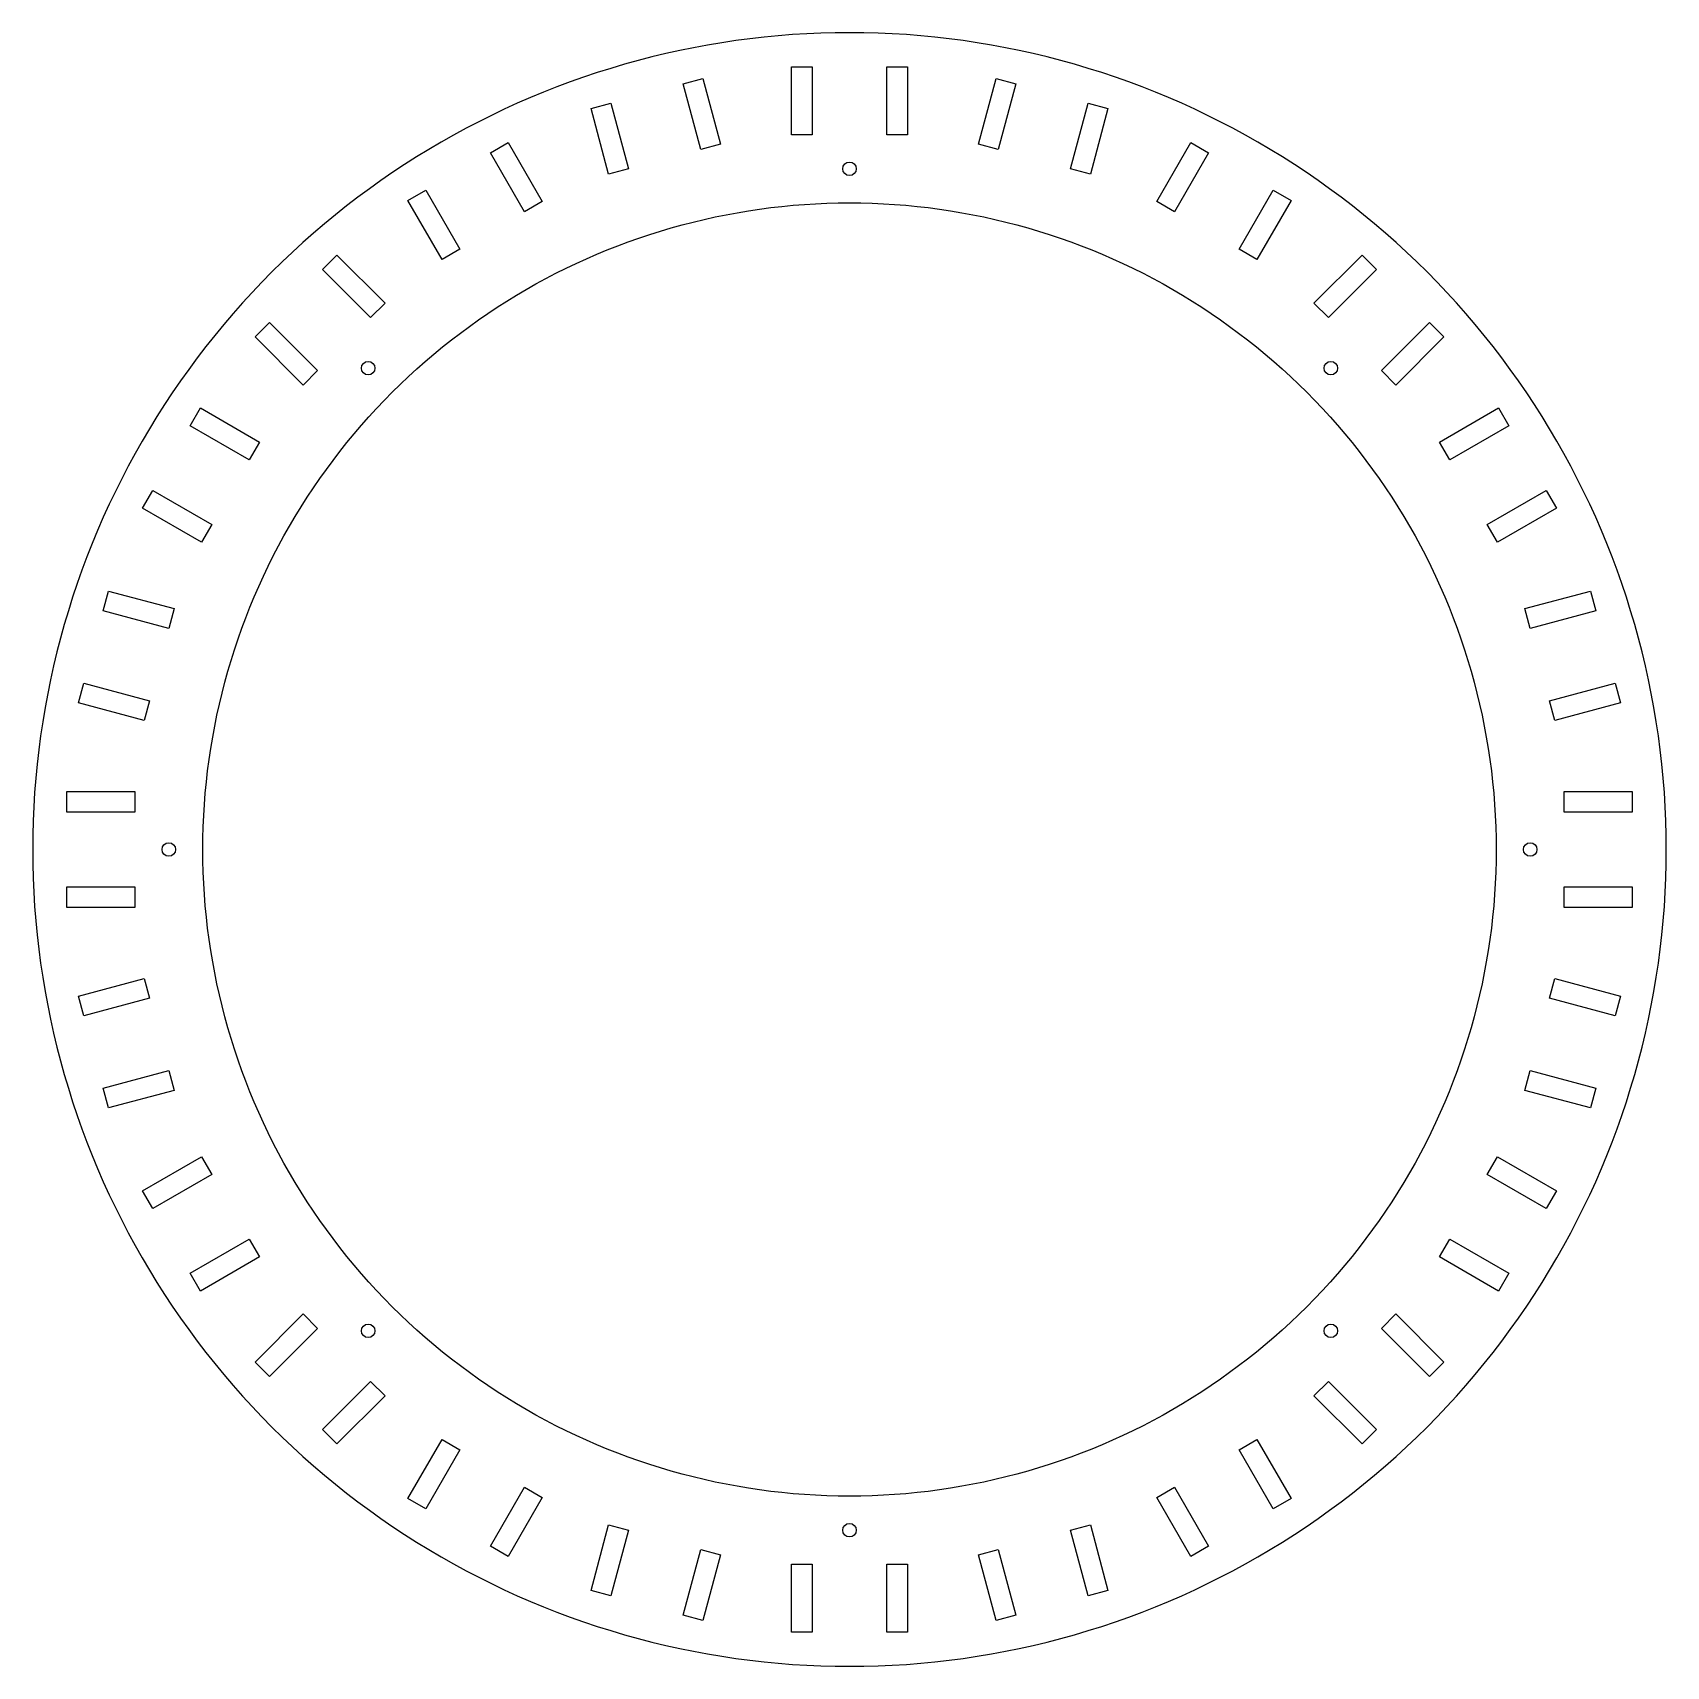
# Model space of a CAD drawing. Header units: metres. Extents: x -120 to 120, y -120 to 120.
import ezdxf

# ---------------------------------------------------------------- set-up
doc = ezdxf.new("R2010")
doc.units = ezdxf.units.M

msp = doc.modelspace()

# ---------------------------------------------------------------- linework, layer by layer
for p, q in [((0, 120), (-2.09428, 119.982)), ((2.09428, 119.982), (0, 120)), ((-22.8971, 117.795), (-24.9494, 117.378)), ((-20.8378, 118.177), (-22.8971, 117.795)), ((-18.7721, 118.523), (-20.8378, 118.177)), ((-16.7008, 118.832), (-18.7721, 118.523)), ((-14.6243, 119.106), (-16.7008, 118.832)), ((-12.5434, 119.343), (-14.6243, 119.106)), ((-10.4587, 119.543), (-12.5434, 119.343)), ((-8.37077, 119.708), (-10.4587, 119.543)), ((-6.2803, 119.836), (-8.37077, 119.708)), ((-4.18793, 119.927), (-6.2803, 119.836)), ((-2.09428, 119.982), (-4.18793, 119.927)), ((4.18793, 119.927), (2.09428, 119.982)), ((6.2803, 119.836), (4.18793, 119.927)), ((8.37077, 119.708), (6.2803, 119.836)), ((10.4587, 119.543), (8.37077, 119.708)), ((12.5434, 119.343), (10.4587, 119.543)), ((14.6243, 119.106), (12.5434, 119.343)), ((16.7008, 118.832), (14.6243, 119.106)), ((18.7721, 118.523), (16.7008, 118.832)), ((20.8378, 118.177), (18.7721, 118.523)), ((22.8971, 117.795), (20.8378, 118.177)), ((24.9494, 117.378), (22.8971, 117.795)), ((-33.0765, 115.351), (-35.0846, 114.757)), ((-31.0583, 115.911), (-33.0765, 115.351)), ((-29.0306, 116.435), (-31.0583, 115.911)), ((-26.9941, 116.924), (-29.0306, 116.435)), ((-24.9494, 117.378), (-26.9941, 116.924)), ((26.9941, 116.924), (24.9494, 117.378)), ((29.0306, 116.435), (26.9941, 116.924)), ((31.0583, 115.911), (29.0306, 116.435)), ((33.0765, 115.351), (31.0583, 115.911)), ((35.0846, 114.757), (33.0765, 115.351)), ((-39.0682, 113.462), (-41.0424, 112.763)), ((-37.082, 114.127), (-39.0682, 113.462)), ((-35.0846, 114.757), (-37.082, 114.127)), ((-24.4516, 112.505), (-21.5538, 113.281)), ((-21.5538, 113.281), (-18.9656, 103.622)), ((-8.5, 105), (-8.5, 115)), ((-8.5, 115), (-5.5, 115)), ((-5.5, 115), (-5.5, 105)), ((5.5, 105), (5.5, 115)), ((5.5, 115), (8.5, 115)), ((8.5, 115), (8.5, 105)), ((18.9656, 103.622), (21.5538, 113.281)), ((21.5538, 113.281), (24.4516, 112.505)), ((37.082, 114.127), (35.0846, 114.757)), ((39.0682, 113.462), (37.082, 114.127)), ((41.0424, 112.763), (39.0682, 113.462)), ((-46.8877, 110.461), (-48.8084, 109.625)), ((-44.9528, 111.262), (-46.8877, 110.461)), ((-43.0042, 112.03), (-44.9528, 111.262)), ((-41.0424, 112.763), (-43.0042, 112.03)), ((-21.8634, 102.846), (-24.4516, 112.505)), ((24.4516, 112.505), (21.8634, 102.846)), ((43.0042, 112.03), (41.0424, 112.763)), ((44.9528, 111.262), (43.0042, 112.03)), ((46.8877, 110.461), (44.9528, 111.262)), ((48.8084, 109.625), (46.8877, 110.461)), ((-50.7142, 108.757), (-52.6045, 107.855)), ((-48.8084, 109.625), (-50.7142, 108.757)), ((-37.9745, 108.882), (-35.0768, 109.658)), ((-35.3864, 99.2222), (-37.9745, 108.882)), ((-35.0768, 109.658), (-32.4886, 99.9987)), ((32.4886, 99.9987), (35.0768, 109.658)), ((35.0768, 109.658), (37.9745, 108.882)), ((37.9745, 108.882), (35.3864, 99.2222)), ((50.7142, 108.757), (48.8084, 109.625)), ((52.6045, 107.855), (50.7142, 108.757)), ((-56.3366, 105.954), (-58.1771, 104.954)), ((-54.4789, 106.921), (-56.3366, 105.954)), ((-52.6045, 107.855), (-54.4789, 106.921)), ((54.4789, 106.921), (52.6045, 107.855)), ((56.3366, 105.954), (54.4789, 106.921)), ((58.1771, 104.954), (56.3366, 105.954)), ((-60, 103.923), (-61.8046, 102.86)), ((-58.1771, 104.954), (-60, 103.923)), ((-52.7368, 102.343), (-50.1388, 103.843)), ((-50.1388, 103.843), (-45.1388, 95.1827)), ((-18.9656, 103.622), (-21.8634, 102.846)), ((-5.5, 105), (-8.5, 105)), ((8.5, 105), (5.5, 105)), ((21.8634, 102.846), (18.9656, 103.622)), ((45.1388, 95.1827), (50.1388, 103.843)), ((50.1388, 103.843), (52.7368, 102.343)), ((60, 103.923), (58.1771, 104.954)), ((61.8046, 102.86), (60, 103.923)), ((-63.5903, 101.766), (-65.3567, 100.64)), ((-61.8046, 102.86), (-63.5903, 101.766)), ((-47.7368, 93.6827), (-52.7368, 102.343)), ((-0.707092, 100.707), (-0.382675, 100.924)), ((-0.382675, 100.924), (0, 101)), ((0, 101), (0.382675, 100.924)), ((0.382675, 100.924), (0.707092, 100.707)), ((52.7368, 102.343), (47.7368, 93.6827)), ((63.5903, 101.766), (61.8046, 102.86)), ((65.3567, 100.64), (63.5903, 101.766)), ((-67.1031, 99.4845), (-68.8292, 98.2982)), ((-65.3567, 100.64), (-67.1031, 99.4845)), ((-32.4886, 99.9987), (-35.3864, 99.2222)), ((-1, 100), (-0.923874, 100.383)), ((-0.923874, 99.6173), (-1, 100)), ((-0.923874, 100.383), (-0.707092, 100.707)), ((-0.707092, 99.2929), (-0.923874, 99.6173)), ((-0.382675, 99.0761), (-0.707092, 99.2929)), ((0, 99), (-0.382675, 99.0761)), ((0.382675, 99.0761), (0, 99)), ((0.707092, 99.2929), (0.382675, 99.0761)), ((0.707092, 100.707), (0.923874, 100.383)), ((0.923874, 99.6173), (0.707092, 99.2929)), ((0.923874, 100.383), (1, 100)), ((1, 100), (0.923874, 99.6173)), ((35.3864, 99.2222), (32.4886, 99.9987)), ((67.1031, 99.4845), (65.3567, 100.64)), ((68.8292, 98.2982), (67.1031, 99.4845)), ((-70.5342, 97.082), (-72.2178, 95.8363)), ((-68.8292, 98.2982), (-70.5342, 97.082)), ((-64.8612, 95.3429), (-62.2631, 96.8429)), ((-62.2631, 96.8429), (-57.2631, 88.1827)), ((57.2631, 88.1827), (62.2631, 96.8429)), ((62.2631, 96.8429), (64.8612, 95.3429)), ((70.5342, 97.082), (68.8292, 98.2982)), ((72.2178, 95.8363), (70.5342, 97.082)), ((-73.8794, 94.5613), (-75.5184, 93.2575)), ((-72.2178, 95.8363), (-73.8794, 94.5613)), ((-59.8612, 86.6827), (-64.8612, 95.3429)), ((-45.1388, 95.1827), (-47.7368, 93.6827)), ((-16.4966, 93.5567), (-14.8613, 93.8304)), ((-14.8613, 93.8304), (-13.2214, 94.0755)), ((-13.2214, 94.0755), (-11.5776, 94.2919)), ((-11.5776, 94.2919), (-9.93019, 94.4796)), ((-9.93019, 94.4796), (-8.27979, 94.6385)), ((-8.27979, 94.6385), (-6.62686, 94.7686)), ((-6.62686, 94.7686), (-4.97191, 94.8698)), ((-4.97191, 94.8698), (-3.31544, 94.9421)), ((-3.31544, 94.9421), (-1.65797, 94.9855)), ((-1.65797, 94.9855), (0, 95)), ((0, 95), (1.65797, 94.9855)), ((1.65797, 94.9855), (3.31544, 94.9421)), ((3.31544, 94.9421), (4.97191, 94.8698)), ((4.97191, 94.8698), (6.62686, 94.7686)), ((6.62686, 94.7686), (8.27979, 94.6385)), ((8.27979, 94.6385), (9.93019, 94.4796)), ((9.93019, 94.4796), (11.5776, 94.2919)), ((11.5776, 94.2919), (13.2214, 94.0755)), ((13.2214, 94.0755), (14.8613, 93.8304)), ((14.8613, 93.8304), (16.4966, 93.5567)), ((47.7368, 93.6827), (45.1388, 95.1827)), ((64.8612, 95.3429), (59.8612, 86.6827)), ((73.8794, 94.5613), (72.2178, 95.8363)), ((75.5184, 93.2575), (73.8794, 94.5613)), ((-77.1345, 91.9253), (-78.7271, 90.5651)), ((-75.5184, 93.2575), (-77.1345, 91.9253)), ((-27.7753, 90.8489), (-26.1855, 91.3199)), ((-26.1855, 91.3199), (-24.5878, 91.7629)), ((-24.5878, 91.7629), (-22.9826, 92.1781)), ((-22.9826, 92.1781), (-21.3703, 92.5652)), ((-21.3703, 92.5652), (-19.7516, 92.924)), ((-19.7516, 92.924), (-18.1268, 93.2546)), ((-18.1268, 93.2546), (-16.4966, 93.5567)), ((16.4966, 93.5567), (18.1268, 93.2546)), ((18.1268, 93.2546), (19.7516, 92.924)), ((19.7516, 92.924), (21.3703, 92.5652)), ((21.3703, 92.5652), (22.9826, 92.1781)), ((22.9826, 92.1781), (24.5878, 91.7629)), ((24.5878, 91.7629), (26.1855, 91.3199)), ((26.1855, 91.3199), (27.7753, 90.8489)), ((77.1345, 91.9253), (75.5184, 93.2575)), ((78.7271, 90.5651), (77.1345, 91.9253)), ((-80.2957, 89.1774), (-81.8398, 87.7624)), ((-78.7271, 90.5651), (-80.2957, 89.1774)), ((-34.045, 88.6901), (-32.4919, 89.2708)), ((-32.4919, 89.2708), (-30.929, 89.8243)), ((-30.929, 89.8243), (-29.3566, 90.3504)), ((-29.3566, 90.3504), (-27.7753, 90.8489)), ((27.7753, 90.8489), (29.3566, 90.3504)), ((29.3566, 90.3504), (30.929, 89.8243)), ((30.929, 89.8243), (32.4919, 89.2708)), ((32.4919, 89.2708), (34.045, 88.6901)), ((80.2957, 89.1774), (78.7271, 90.5651)), ((81.8398, 87.7624), (80.2957, 89.1774)), ((-81.8398, 87.7624), (-83.359, 86.3208)), ((-77.4282, 85.2064), (-75.3069, 87.3277)), ((-75.3069, 87.3277), (-68.2358, 80.2566)), ((-57.2631, 88.1827), (-59.8612, 86.6827)), ((-40.1487, 86.0992), (-38.64, 86.7868)), ((-38.64, 86.7868), (-37.1194, 87.448)), ((-37.1194, 87.448), (-35.5876, 88.0825)), ((-35.5876, 88.0825), (-34.045, 88.6901)), ((34.045, 88.6901), (35.5876, 88.0825)), ((35.5876, 88.0825), (37.1194, 87.448)), ((37.1194, 87.448), (38.64, 86.7868)), ((38.64, 86.7868), (40.1487, 86.0992)), ((59.8612, 86.6827), (57.2631, 88.1827)), ((68.2358, 80.2566), (75.3069, 87.3277)), ((75.3069, 87.3277), (77.4282, 85.2064)), ((83.359, 86.3208), (81.8398, 87.7624)), ((-84.8528, 84.8528), (-86.3208, 83.359)), ((-83.359, 86.3208), (-84.8528, 84.8528)), ((-70.3571, 78.1353), (-77.4282, 85.2064)), ((-44.5998, 83.88), (-43.1291, 84.6456)), ((-43.1291, 84.6456), (-41.6452, 85.3854)), ((-41.6452, 85.3854), (-40.1487, 86.0992)), ((40.1487, 86.0992), (41.6452, 85.3854)), ((41.6452, 85.3854), (43.1291, 84.6456)), ((43.1291, 84.6456), (44.5998, 83.88)), ((77.4282, 85.2064), (70.3571, 78.1353)), ((84.8528, 84.8528), (83.359, 86.3208)), ((86.3208, 83.359), (84.8528, 84.8528)), ((-87.7624, 81.8398), (-89.1774, 80.2957)), ((-86.3208, 83.359), (-87.7624, 81.8398)), ((-48.9286, 81.4309), (-47.5, 82.2724)), ((-47.5, 82.2724), (-46.0569, 83.0889)), ((-46.0569, 83.0889), (-44.5998, 83.88)), ((44.5998, 83.88), (46.0569, 83.0889)), ((46.0569, 83.0889), (47.5, 82.2724)), ((47.5, 82.2724), (48.9286, 81.4309)), ((87.7624, 81.8398), (86.3208, 83.359)), ((89.1774, 80.2957), (87.7624, 81.8398)), ((-89.1774, 80.2957), (-90.5651, 78.7271)), ((-68.2358, 80.2566), (-70.3571, 78.1353)), ((-53.1233, 78.7586), (-51.7407, 79.6737)), ((-51.7407, 79.6737), (-50.3423, 80.5646)), ((-50.3423, 80.5646), (-48.9286, 81.4309)), ((48.9286, 81.4309), (50.3423, 80.5646)), ((50.3423, 80.5646), (51.7407, 79.6737)), ((51.7407, 79.6737), (53.1233, 78.7586)), ((70.3571, 78.1353), (68.2358, 80.2566)), ((90.5651, 78.7271), (89.1774, 80.2957)), ((-91.9253, 77.1345), (-93.2575, 75.5184)), ((-90.5651, 78.7271), (-91.9253, 77.1345)), ((-87.3277, 75.3069), (-85.2064, 77.4282)), ((-85.2064, 77.4282), (-78.1353, 70.3571)), ((-57.1724, 75.8704), (-55.8396, 76.8566)), ((-55.8396, 76.8566), (-54.4898, 77.8194)), ((-54.4898, 77.8194), (-53.1233, 78.7586)), ((53.1233, 78.7586), (54.4898, 77.8194)), ((54.4898, 77.8194), (55.8396, 76.8566)), ((55.8396, 76.8566), (57.1724, 75.8704)), ((78.1353, 70.3571), (85.2064, 77.4282)), ((85.2064, 77.4282), (87.3277, 75.3069)), ((91.9253, 77.1345), (90.5651, 78.7271)), ((93.2575, 75.5184), (91.9253, 77.1345)), ((-93.2575, 75.5184), (-94.5613, 73.8794)), ((-80.2566, 68.2358), (-87.3277, 75.3069)), ((-59.7854, 73.8289), (-58.4878, 74.861)), ((-58.4878, 74.861), (-57.1724, 75.8704)), ((57.1724, 75.8704), (58.4878, 74.861)), ((58.4878, 74.861), (59.7854, 73.8289)), ((87.3277, 75.3069), (80.2566, 68.2358)), ((94.5613, 73.8794), (93.2575, 75.5184)), ((-95.8363, 72.2178), (-97.082, 70.5342)), ((-94.5613, 73.8794), (-95.8363, 72.2178)), ((-62.3256, 71.6974), (-61.0648, 72.7742)), ((-61.0648, 72.7742), (-59.7854, 73.8289)), ((59.7854, 73.8289), (61.0648, 72.7742)), ((61.0648, 72.7742), (62.3256, 71.6974)), ((95.8363, 72.2178), (94.5613, 73.8794)), ((97.082, 70.5342), (95.8363, 72.2178)), ((-97.082, 70.5342), (-98.2982, 68.8292)), ((-78.1353, 70.3571), (-80.2566, 68.2358)), ((-71.7107, 70.7107), (-71.6346, 71.0934)), ((-71.6346, 70.328), (-71.7107, 70.7107)), ((-71.6346, 71.0934), (-71.4178, 71.4178)), ((-71.4178, 70.0036), (-71.6346, 70.328)), ((-71.4178, 71.4178), (-71.0934, 71.6346)), ((-71.0934, 69.7868), (-71.4178, 70.0036)), ((-71.0934, 71.6346), (-70.7107, 71.7107)), ((-70.7107, 69.7107), (-71.0934, 69.7868)), ((-70.7107, 71.7107), (-70.328, 71.6346)), ((-70.328, 69.7868), (-70.7107, 69.7107)), ((-70.328, 71.6346), (-70.0036, 71.4178)), ((-70.0036, 70.0036), (-70.328, 69.7868)), ((-70.0036, 71.4178), (-69.7868, 71.0934)), ((-69.7868, 70.328), (-70.0036, 70.0036)), ((-69.7868, 71.0934), (-69.7107, 70.7107)), ((-69.7107, 70.7107), (-69.7868, 70.328)), ((-64.7898, 69.4786), (-63.5674, 70.5988)), ((-63.5674, 70.5988), (-62.3256, 71.6974)), ((62.3256, 71.6974), (63.5674, 70.5988)), ((63.5674, 70.5988), (64.7898, 69.4786)), ((69.7107, 70.7107), (69.7868, 71.0934)), ((69.7868, 70.328), (69.7107, 70.7107)), ((69.7868, 71.0934), (70.0036, 71.4178)), ((70.0036, 70.0036), (69.7868, 70.328)), ((70.0036, 71.4178), (70.328, 71.6346)), ((70.328, 69.7868), (70.0036, 70.0036)), ((70.328, 71.6346), (70.7107, 71.7107)), ((70.7107, 69.7107), (70.328, 69.7868)), ((70.7107, 71.7107), (71.0934, 71.6346)), ((71.0934, 69.7868), (70.7107, 69.7107)), ((71.0934, 71.6346), (71.4178, 71.4178)), ((71.4178, 70.0036), (71.0934, 69.7868)), ((71.4178, 71.4178), (71.6346, 71.0934)), ((71.6346, 70.328), (71.4178, 70.0036)), ((71.6346, 71.0934), (71.7107, 70.7107)), ((71.7107, 70.7107), (71.6346, 70.328)), ((80.2566, 68.2358), (78.1353, 70.3571)), ((98.2982, 68.8292), (97.082, 70.5342)), ((-98.2982, 68.8292), (-99.4845, 67.1031)), ((-67.1751, 67.1751), (-65.9925, 68.3373)), ((-65.9925, 68.3373), (-64.7898, 69.4786)), ((64.7898, 69.4786), (65.9925, 68.3373)), ((65.9925, 68.3373), (67.1751, 67.1751)), ((99.4845, 67.1031), (98.2982, 68.8292)), ((-100.64, 65.3567), (-101.766, 63.5903)), ((-99.4845, 67.1031), (-100.64, 65.3567)), ((-96.8429, 62.2631), (-95.3429, 64.8612)), ((-95.3429, 64.8612), (-86.6827, 59.8612)), ((-69.4786, 64.7898), (-68.3373, 65.9925)), ((-68.3373, 65.9925), (-67.1751, 67.1751)), ((67.1751, 67.1751), (68.3373, 65.9925)), ((68.3373, 65.9925), (69.4786, 64.7898)), ((86.6827, 59.8612), (95.3429, 64.8612)), ((95.3429, 64.8612), (96.8429, 62.2631)), ((100.64, 65.3567), (99.4845, 67.1031)), ((101.766, 63.5903), (100.64, 65.3567)), ((-101.766, 63.5903), (-102.86, 61.8046)), ((-71.6974, 62.3256), (-70.5988, 63.5674)), ((-70.5988, 63.5674), (-69.4786, 64.7898)), ((69.4786, 64.7898), (70.5988, 63.5674)), ((70.5988, 63.5674), (71.6974, 62.3256)), ((102.86, 61.8046), (101.766, 63.5903)), ((-103.923, 60), (-104.954, 58.1771)), ((-102.86, 61.8046), (-103.923, 60)), ((-88.1827, 57.2631), (-96.8429, 62.2631)), ((-73.8289, 59.7854), (-72.7742, 61.0648)), ((-72.7742, 61.0648), (-71.6974, 62.3256)), ((71.6974, 62.3256), (72.7742, 61.0648)), ((72.7742, 61.0648), (73.8289, 59.7854)), ((96.8429, 62.2631), (88.1827, 57.2631)), ((103.923, 60), (102.86, 61.8046)), ((104.954, 58.1771), (103.923, 60)), ((-104.954, 58.1771), (-105.954, 56.3366)), ((-86.6827, 59.8612), (-88.1827, 57.2631)), ((-75.8704, 57.1724), (-74.861, 58.4878)), ((-74.861, 58.4878), (-73.8289, 59.7854)), ((73.8289, 59.7854), (74.861, 58.4878)), ((74.861, 58.4878), (75.8704, 57.1724)), ((88.1827, 57.2631), (86.6827, 59.8612)), ((105.954, 56.3366), (104.954, 58.1771)), ((-105.954, 56.3366), (-106.921, 54.4789)), ((-77.8194, 54.4898), (-76.8566, 55.8396)), ((-76.8566, 55.8396), (-75.8704, 57.1724)), ((75.8704, 57.1724), (76.8566, 55.8396)), ((76.8566, 55.8396), (77.8194, 54.4898)), ((106.921, 54.4789), (105.954, 56.3366)), ((-106.921, 54.4789), (-107.855, 52.6045)), ((-79.6737, 51.7407), (-78.7586, 53.1233)), ((-78.7586, 53.1233), (-77.8194, 54.4898)), ((77.8194, 54.4898), (78.7586, 53.1233)), ((78.7586, 53.1233), (79.6737, 51.7407)), ((107.855, 52.6045), (106.921, 54.4789)), ((-108.757, 50.7142), (-109.625, 48.8084)), ((-107.855, 52.6045), (-108.757, 50.7142)), ((-103.843, 50.1388), (-102.343, 52.7368)), ((-102.343, 52.7368), (-93.6827, 47.7368)), ((-80.5646, 50.3423), (-79.6737, 51.7407)), ((79.6737, 51.7407), (80.5646, 50.3423)), ((93.6827, 47.7368), (102.343, 52.7368)), ((102.343, 52.7368), (103.843, 50.1388)), ((108.757, 50.7142), (107.855, 52.6045)), ((109.625, 48.8084), (108.757, 50.7142)), ((-109.625, 48.8084), (-110.461, 46.8877)), ((-95.1827, 45.1388), (-103.843, 50.1388)), ((-82.2724, 47.5), (-81.4309, 48.9286)), ((-81.4309, 48.9286), (-80.5646, 50.3423)), ((80.5646, 50.3423), (81.4309, 48.9286)), ((81.4309, 48.9286), (82.2724, 47.5)), ((103.843, 50.1388), (95.1827, 45.1388)), ((110.461, 46.8877), (109.625, 48.8084)), ((-110.461, 46.8877), (-111.262, 44.9528)), ((-93.6827, 47.7368), (-95.1827, 45.1388)), ((-83.88, 44.5998), (-83.0889, 46.0569)), ((-83.0889, 46.0569), (-82.2724, 47.5)), ((82.2724, 47.5), (83.0889, 46.0569)), ((83.0889, 46.0569), (83.88, 44.5998)), ((95.1827, 45.1388), (93.6827, 47.7368)), ((111.262, 44.9528), (110.461, 46.8877)), ((-111.262, 44.9528), (-112.03, 43.0042)), ((-84.6456, 43.1291), (-83.88, 44.5998)), ((83.88, 44.5998), (84.6456, 43.1291)), ((112.03, 43.0042), (111.262, 44.9528)), ((-112.763, 41.0424), (-113.462, 39.0682)), ((-112.03, 43.0042), (-112.763, 41.0424)), ((-86.0992, 40.1487), (-85.3854, 41.6452)), ((-85.3854, 41.6452), (-84.6456, 43.1291)), ((84.6456, 43.1291), (85.3854, 41.6452)), ((85.3854, 41.6452), (86.0992, 40.1487)), ((112.763, 41.0424), (112.03, 43.0042)), ((113.462, 39.0682), (112.763, 41.0424)), ((-113.462, 39.0682), (-114.127, 37.082)), ((-87.448, 37.1194), (-86.7868, 38.64)), ((-86.7868, 38.64), (-86.0992, 40.1487)), ((86.0992, 40.1487), (86.7868, 38.64)), ((86.7868, 38.64), (87.448, 37.1194)), ((114.127, 37.082), (113.462, 39.0682)), ((-114.127, 37.082), (-114.757, 35.0846)), ((-109.658, 35.0768), (-108.882, 37.9745)), ((-108.882, 37.9745), (-99.2222, 35.3864)), ((-88.0825, 35.5876), (-87.448, 37.1194)), ((87.448, 37.1194), (88.0825, 35.5876)), ((99.2222, 35.3864), (108.882, 37.9745)), ((108.882, 37.9745), (109.658, 35.0768)), ((114.757, 35.0846), (114.127, 37.082)), ((-114.757, 35.0846), (-115.351, 33.0765)), ((-99.9987, 32.4886), (-109.658, 35.0768)), ((-99.2222, 35.3864), (-99.9987, 32.4886)), ((-89.2708, 32.4919), (-88.6901, 34.045)), ((-88.6901, 34.045), (-88.0825, 35.5876)), ((88.0825, 35.5876), (88.6901, 34.045)), ((88.6901, 34.045), (89.2708, 32.4919)), ((99.9987, 32.4886), (99.2222, 35.3864)), ((109.658, 35.0768), (99.9987, 32.4886)), ((115.351, 33.0765), (114.757, 35.0846)), ((-115.351, 33.0765), (-115.911, 31.0583)), ((-89.8243, 30.929), (-89.2708, 32.4919)), ((89.2708, 32.4919), (89.8243, 30.929)), ((115.911, 31.0583), (115.351, 33.0765)), ((-116.435, 29.0306), (-116.924, 26.9941)), ((-115.911, 31.0583), (-116.435, 29.0306)), ((-90.8489, 27.7753), (-90.3504, 29.3566)), ((-90.3504, 29.3566), (-89.8243, 30.929)), ((89.8243, 30.929), (90.3504, 29.3566)), ((90.3504, 29.3566), (90.8489, 27.7753)), ((116.435, 29.0306), (115.911, 31.0583)), ((116.924, 26.9941), (116.435, 29.0306)), ((-116.924, 26.9941), (-117.378, 24.9494)), ((-91.3199, 26.1855), (-90.8489, 27.7753)), ((90.8489, 27.7753), (91.3199, 26.1855)), ((117.378, 24.9494), (116.924, 26.9941)), ((-117.378, 24.9494), (-117.795, 22.8971)), ((-113.281, 21.5538), (-112.505, 24.4516)), ((-112.505, 24.4516), (-102.846, 21.8634)), ((-92.1781, 22.9826), (-91.7629, 24.5878)), ((-91.7629, 24.5878), (-91.3199, 26.1855)), ((91.3199, 26.1855), (91.7629, 24.5878)), ((91.7629, 24.5878), (92.1781, 22.9826)), ((102.846, 21.8634), (112.505, 24.4516)), ((112.505, 24.4516), (113.281, 21.5538)), ((117.795, 22.8971), (117.378, 24.9494)), ((-117.795, 22.8971), (-118.177, 20.8378)), ((-102.846, 21.8634), (-103.622, 18.9656)), ((-92.5652, 21.3703), (-92.1781, 22.9826)), ((92.1781, 22.9826), (92.5652, 21.3703)), ((103.622, 18.9656), (102.846, 21.8634)), ((118.177, 20.8378), (117.795, 22.8971)), ((-118.177, 20.8378), (-118.523, 18.7721)), ((-103.622, 18.9656), (-113.281, 21.5538)), ((-93.2546, 18.1268), (-92.924, 19.7516)), ((-92.924, 19.7516), (-92.5652, 21.3703)), ((92.5652, 21.3703), (92.924, 19.7516)), ((92.924, 19.7516), (93.2546, 18.1268)), ((113.281, 21.5538), (103.622, 18.9656)), ((118.523, 18.7721), (118.177, 20.8378)), ((-118.523, 18.7721), (-118.832, 16.7008)), ((-93.5567, 16.4966), (-93.2546, 18.1268)), ((93.2546, 18.1268), (93.5567, 16.4966)), ((118.832, 16.7008), (118.523, 18.7721)), ((-119.106, 14.6243), (-119.343, 12.5434)), ((-118.832, 16.7008), (-119.106, 14.6243)), ((-94.0755, 13.2214), (-93.8304, 14.8613)), ((-93.8304, 14.8613), (-93.5567, 16.4966)), ((93.5567, 16.4966), (93.8304, 14.8613)), ((93.8304, 14.8613), (94.0755, 13.2214)), ((119.106, 14.6243), (118.832, 16.7008)), ((119.343, 12.5434), (119.106, 14.6243)), ((-119.343, 12.5434), (-119.543, 10.4587)), ((-94.2919, 11.5776), (-94.0755, 13.2214)), ((94.0755, 13.2214), (94.2919, 11.5776)), ((119.543, 10.4587), (119.343, 12.5434)), ((-119.543, 10.4587), (-119.708, 8.37077)), ((-94.6385, 8.27979), (-94.4796, 9.93019)), ((-94.4796, 9.93019), (-94.2919, 11.5776)), ((94.2919, 11.5776), (94.4796, 9.93019)), ((94.4796, 9.93019), (94.6385, 8.27979)), ((119.708, 8.37077), (119.543, 10.4587)), ((-119.708, 8.37077), (-119.836, 6.2803)), ((-115, 5.5), (-115, 8.5)), ((-115, 8.5), (-105, 8.5)), ((-105, 8.5), (-105, 5.5)), ((-94.7686, 6.62686), (-94.6385, 8.27979)), ((94.6385, 8.27979), (94.7686, 6.62686)), ((105, 5.5), (105, 8.5)), ((105, 8.5), (115, 8.5)), ((115, 8.5), (115, 5.5)), ((119.836, 6.2803), (119.708, 8.37077)), ((-119.836, 6.2803), (-119.927, 4.18793)), ((-105, 5.5), (-115, 5.5)), ((-94.9421, 3.31544), (-94.8698, 4.97191)), ((-94.8698, 4.97191), (-94.7686, 6.62686)), ((94.7686, 6.62686), (94.8698, 4.97191)), ((94.8698, 4.97191), (94.9421, 3.31544)), ((115, 5.5), (105, 5.5)), ((119.927, 4.18793), (119.836, 6.2803)), ((-119.927, 4.18793), (-119.982, 2.09428)), ((-94.9855, 1.65797), (-94.9421, 3.31544)), ((94.9421, 3.31544), (94.9855, 1.65797)), ((119.982, 2.09428), (119.927, 4.18793)), ((-119.982, 2.09428), (-120, 0)), ((-120, 0), (-119.982, -2.09428)), ((-101, 0), (-100.924, 0.382675)), ((-100.924, -0.382675), (-101, 0)), ((-100.924, 0.382675), (-100.707, 0.707092)), ((-100.707, 0.707092), (-100.383, 0.923874)), ((-100.383, 0.923874), (-100, 1)), ((-100, 1), (-99.6173, 0.923874)), ((-99.6173, 0.923874), (-99.2929, 0.707092)), ((-99.2929, 0.707092), (-99.0761, 0.382675)), ((-99.0761, 0.382675), (-99, 0)), ((-99, 0), (-99.0761, -0.382675)), ((-95, 0), (-94.9855, 1.65797)), ((-94.9855, -1.65797), (-95, 0)), ((94.9855, 1.65797), (95, 0)), ((95, 0), (94.9855, -1.65797)), ((99, 0), (99.0761, 0.382675)), ((99.0761, -0.382675), (99, 0)), ((99.0761, 0.382675), (99.2929, 0.707092)), ((99.2929, 0.707092), (99.6173, 0.923874)), ((99.6173, 0.923874), (100, 1)), ((100, 1), (100.383, 0.923874)), ((100.383, 0.923874), (100.707, 0.707092)), ((100.707, 0.707092), (100.924, 0.382675)), ((100.924, 0.382675), (101, 0)), ((101, 0), (100.924, -0.382675)), ((120, 0), (119.982, 2.09428)), ((119.982, -2.09428), (120, 0)), ((-119.982, -2.09428), (-119.927, -4.18793)), ((-100.707, -0.707092), (-100.924, -0.382675)), ((-100.383, -0.923874), (-100.707, -0.707092)), ((-100, -1), (-100.383, -0.923874)), ((-99.6173, -0.923874), (-100, -1)), ((-99.2929, -0.707092), (-99.6173, -0.923874)), ((-99.0761, -0.382675), (-99.2929, -0.707092)), ((-94.9421, -3.31544), (-94.9855, -1.65797)), ((94.9855, -1.65797), (94.9421, -3.31544)), ((99.2929, -0.707092), (99.0761, -0.382675)), ((99.6173, -0.923874), (99.2929, -0.707092)), ((100, -1), (99.6173, -0.923874)), ((100.383, -0.923874), (100, -1)), ((100.707, -0.707092), (100.383, -0.923874)), ((100.924, -0.382675), (100.707, -0.707092)), ((119.927, -4.18793), (119.982, -2.09428)), ((-119.927, -4.18793), (-119.836, -6.2803)), ((-94.8698, -4.97191), (-94.9421, -3.31544)), ((94.9421, -3.31544), (94.8698, -4.97191)), ((119.836, -6.2803), (119.927, -4.18793)), ((-119.836, -6.2803), (-119.708, -8.37077)), ((-115, -8.5), (-115, -5.5)), ((-115, -5.5), (-105, -5.5)), ((-105, -5.5), (-105, -8.5)), ((-94.7686, -6.62686), (-94.8698, -4.97191)), ((-94.6385, -8.27979), (-94.7686, -6.62686)), ((94.7686, -6.62686), (94.6385, -8.27979)), ((94.8698, -4.97191), (94.7686, -6.62686)), ((105, -8.5), (105, -5.5)), ((105, -5.5), (115, -5.5)), ((115, -5.5), (115, -8.5)), ((119.708, -8.37077), (119.836, -6.2803)), ((-119.708, -8.37077), (-119.543, -10.4587)), ((-105, -8.5), (-115, -8.5)), ((-94.4796, -9.93019), (-94.6385, -8.27979)), ((94.6385, -8.27979), (94.4796, -9.93019)), ((115, -8.5), (105, -8.5)), ((119.543, -10.4587), (119.708, -8.37077)), ((-119.543, -10.4587), (-119.343, -12.5434)), ((-94.2919, -11.5776), (-94.4796, -9.93019)), ((-94.0755, -13.2214), (-94.2919, -11.5776)), ((94.2919, -11.5776), (94.0755, -13.2214)), ((94.4796, -9.93019), (94.2919, -11.5776)), ((119.343, -12.5434), (119.543, -10.4587)), ((-119.343, -12.5434), (-119.106, -14.6243)), ((-93.8304, -14.8613), (-94.0755, -13.2214)), ((94.0755, -13.2214), (93.8304, -14.8613)), ((119.106, -14.6243), (119.343, -12.5434)), ((-119.106, -14.6243), (-118.832, -16.7008)), ((-118.832, -16.7008), (-118.523, -18.7721)), ((-93.5567, -16.4966), (-93.8304, -14.8613)), ((-93.2546, -18.1268), (-93.5567, -16.4966)), ((93.5567, -16.4966), (93.2546, -18.1268)), ((93.8304, -14.8613), (93.5567, -16.4966)), ((118.523, -18.7721), (118.832, -16.7008)), ((118.832, -16.7008), (119.106, -14.6243)), ((-118.523, -18.7721), (-118.177, -20.8378)), ((-113.281, -21.5538), (-103.622, -18.9656)), ((-103.622, -18.9656), (-102.846, -21.8634)), ((-92.924, -19.7516), (-93.2546, -18.1268)), ((93.2546, -18.1268), (92.924, -19.7516)), ((102.846, -21.8634), (103.622, -18.9656)), ((103.622, -18.9656), (113.281, -21.5538)), ((118.177, -20.8378), (118.523, -18.7721)), ((-118.177, -20.8378), (-117.795, -22.8971)), ((-112.505, -24.4516), (-113.281, -21.5538)), ((-92.5652, -21.3703), (-92.924, -19.7516)), ((-92.1781, -22.9826), (-92.5652, -21.3703)), ((92.5652, -21.3703), (92.1781, -22.9826)), ((92.924, -19.7516), (92.5652, -21.3703)), ((113.281, -21.5538), (112.505, -24.4516)), ((117.795, -22.8971), (118.177, -20.8378)), ((-117.795, -22.8971), (-117.378, -24.9494)), ((-102.846, -21.8634), (-112.505, -24.4516)), ((-91.7629, -24.5878), (-92.1781, -22.9826)), ((92.1781, -22.9826), (91.7629, -24.5878)), ((112.505, -24.4516), (102.846, -21.8634)), ((117.378, -24.9494), (117.795, -22.8971)), ((-117.378, -24.9494), (-116.924, -26.9941)), ((-91.3199, -26.1855), (-91.7629, -24.5878)), ((-90.8489, -27.7753), (-91.3199, -26.1855)), ((91.3199, -26.1855), (90.8489, -27.7753)), ((91.7629, -24.5878), (91.3199, -26.1855)), ((116.924, -26.9941), (117.378, -24.9494)), ((-116.924, -26.9941), (-116.435, -29.0306)), ((-90.3504, -29.3566), (-90.8489, -27.7753)), ((90.8489, -27.7753), (90.3504, -29.3566)), ((116.435, -29.0306), (116.924, -26.9941)), ((-116.435, -29.0306), (-115.911, -31.0583)), ((-115.911, -31.0583), (-115.351, -33.0765)), ((-89.8243, -30.929), (-90.3504, -29.3566)), ((-89.2708, -32.4919), (-89.8243, -30.929)), ((89.8243, -30.929), (89.2708, -32.4919)), ((90.3504, -29.3566), (89.8243, -30.929)), ((115.351, -33.0765), (115.911, -31.0583)), ((115.911, -31.0583), (116.435, -29.0306)), ((-115.351, -33.0765), (-114.757, -35.0846)), ((-109.658, -35.0768), (-99.9987, -32.4886)), ((-99.9987, -32.4886), (-99.2222, -35.3864)), ((-88.6901, -34.045), (-89.2708, -32.4919)), ((89.2708, -32.4919), (88.6901, -34.045)), ((99.2222, -35.3864), (99.9987, -32.4886)), ((99.9987, -32.4886), (109.658, -35.0768)), ((114.757, -35.0846), (115.351, -33.0765)), ((-114.757, -35.0846), (-114.127, -37.082)), ((-108.882, -37.9745), (-109.658, -35.0768)), ((-99.2222, -35.3864), (-108.882, -37.9745)), ((-88.0825, -35.5876), (-88.6901, -34.045)), ((-87.448, -37.1194), (-88.0825, -35.5876)), ((88.0825, -35.5876), (87.448, -37.1194)), ((88.6901, -34.045), (88.0825, -35.5876)), ((108.882, -37.9745), (99.2222, -35.3864)), ((109.658, -35.0768), (108.882, -37.9745)), ((114.127, -37.082), (114.757, -35.0846)), ((-114.127, -37.082), (-113.462, -39.0682)), ((-86.7868, -38.64), (-87.448, -37.1194)), ((87.448, -37.1194), (86.7868, -38.64)), ((113.462, -39.0682), (114.127, -37.082)), ((-113.462, -39.0682), (-112.763, -41.0424)), ((-86.0992, -40.1487), (-86.7868, -38.64)), ((-85.3854, -41.6452), (-86.0992, -40.1487)), ((86.0992, -40.1487), (85.3854, -41.6452)), ((86.7868, -38.64), (86.0992, -40.1487)), ((112.763, -41.0424), (113.462, -39.0682)), ((-112.763, -41.0424), (-112.03, -43.0042)), ((-112.03, -43.0042), (-111.262, -44.9528)), ((-84.6456, -43.1291), (-85.3854, -41.6452)), ((-83.88, -44.5998), (-84.6456, -43.1291)), ((84.6456, -43.1291), (83.88, -44.5998)), ((85.3854, -41.6452), (84.6456, -43.1291)), ((111.262, -44.9528), (112.03, -43.0042)), ((112.03, -43.0042), (112.763, -41.0424)), ((-111.262, -44.9528), (-110.461, -46.8877)), ((-103.843, -50.1388), (-95.1827, -45.1388)), ((-95.1827, -45.1388), (-93.6827, -47.7368)), ((-83.0889, -46.0569), (-83.88, -44.5998)), ((83.88, -44.5998), (83.0889, -46.0569)), ((93.6827, -47.7368), (95.1827, -45.1388)), ((95.1827, -45.1388), (103.843, -50.1388)), ((110.461, -46.8877), (111.262, -44.9528)), ((-110.461, -46.8877), (-109.625, -48.8084)), ((-93.6827, -47.7368), (-102.343, -52.7368)), ((-82.2724, -47.5), (-83.0889, -46.0569)), ((-81.4309, -48.9286), (-82.2724, -47.5)), ((82.2724, -47.5), (81.4309, -48.9286)), ((83.0889, -46.0569), (82.2724, -47.5)), ((102.343, -52.7368), (93.6827, -47.7368)), ((109.625, -48.8084), (110.461, -46.8877)), ((-109.625, -48.8084), (-108.757, -50.7142)), ((-102.343, -52.7368), (-103.843, -50.1388)), ((-80.5646, -50.3423), (-81.4309, -48.9286)), ((-79.6737, -51.7407), (-80.5646, -50.3423)), ((80.5646, -50.3423), (79.6737, -51.7407)), ((81.4309, -48.9286), (80.5646, -50.3423)), ((103.843, -50.1388), (102.343, -52.7368)), ((108.757, -50.7142), (109.625, -48.8084)), ((-108.757, -50.7142), (-107.855, -52.6045)), ((-107.855, -52.6045), (-106.921, -54.4789)), ((-78.7586, -53.1233), (-79.6737, -51.7407)), ((79.6737, -51.7407), (78.7586, -53.1233)), ((106.921, -54.4789), (107.855, -52.6045)), ((107.855, -52.6045), (108.757, -50.7142)), ((-106.921, -54.4789), (-105.954, -56.3366)), ((-77.8194, -54.4898), (-78.7586, -53.1233)), ((-76.8566, -55.8396), (-77.8194, -54.4898)), ((77.8194, -54.4898), (76.8566, -55.8396)), ((78.7586, -53.1233), (77.8194, -54.4898)), ((105.954, -56.3366), (106.921, -54.4789)), ((-105.954, -56.3366), (-104.954, -58.1771)), ((-96.8429, -62.2631), (-88.1827, -57.2631)), ((-88.1827, -57.2631), (-86.6827, -59.8612)), ((-75.8704, -57.1724), (-76.8566, -55.8396)), ((-74.861, -58.4878), (-75.8704, -57.1724)), ((75.8704, -57.1724), (74.861, -58.4878)), ((76.8566, -55.8396), (75.8704, -57.1724)), ((86.6827, -59.8612), (88.1827, -57.2631)), ((88.1827, -57.2631), (96.8429, -62.2631)), ((104.954, -58.1771), (105.954, -56.3366)), ((-104.954, -58.1771), (-103.923, -60)), ((-103.923, -60), (-102.86, -61.8046)), ((-86.6827, -59.8612), (-95.3429, -64.8612)), ((-73.8289, -59.7854), (-74.861, -58.4878)), ((-72.7742, -61.0648), (-73.8289, -59.7854)), ((73.8289, -59.7854), (72.7742, -61.0648)), ((74.861, -58.4878), (73.8289, -59.7854)), ((95.3429, -64.8612), (86.6827, -59.8612)), ((102.86, -61.8046), (103.923, -60)), ((103.923, -60), (104.954, -58.1771)), ((-102.86, -61.8046), (-101.766, -63.5903)), ((-95.3429, -64.8612), (-96.8429, -62.2631)), ((-71.6974, -62.3256), (-72.7742, -61.0648)), ((-70.5988, -63.5674), (-71.6974, -62.3256)), ((71.6974, -62.3256), (70.5988, -63.5674)), ((72.7742, -61.0648), (71.6974, -62.3256)), ((96.8429, -62.2631), (95.3429, -64.8612)), ((101.766, -63.5903), (102.86, -61.8046)), ((-101.766, -63.5903), (-100.64, -65.3567)), ((-69.4786, -64.7898), (-70.5988, -63.5674)), ((-68.3373, -65.9925), (-69.4786, -64.7898)), ((69.4786, -64.7898), (68.3373, -65.9925)), ((70.5988, -63.5674), (69.4786, -64.7898)), ((100.64, -65.3567), (101.766, -63.5903)), ((-100.64, -65.3567), (-99.4845, -67.1031)), ((-99.4845, -67.1031), (-98.2982, -68.8292)), ((-67.1751, -67.1751), (-68.3373, -65.9925)), ((-65.9925, -68.3373), (-67.1751, -67.1751)), ((67.1751, -67.1751), (65.9925, -68.3373)), ((68.3373, -65.9925), (67.1751, -67.1751)), ((98.2982, -68.8292), (99.4845, -67.1031)), ((99.4845, -67.1031), (100.64, -65.3567)), ((-98.2982, -68.8292), (-97.082, -70.5342)), ((-87.3277, -75.3069), (-80.2566, -68.2358)), ((-80.2566, -68.2358), (-78.1353, -70.3571)), ((-64.7898, -69.4786), (-65.9925, -68.3373)), ((-63.5674, -70.5988), (-64.7898, -69.4786)), ((64.7898, -69.4786), (63.5674, -70.5988)), ((65.9925, -68.3373), (64.7898, -69.4786)), ((78.1353, -70.3571), (80.2566, -68.2358)), ((80.2566, -68.2358), (87.3277, -75.3069)), ((97.082, -70.5342), (98.2982, -68.8292)), ((-97.082, -70.5342), (-95.8363, -72.2178)), ((-78.1353, -70.3571), (-85.2064, -77.4282)), ((-71.7107, -70.7107), (-71.6346, -70.328)), ((-71.6346, -71.0934), (-71.7107, -70.7107)), ((-71.6346, -70.328), (-71.4178, -70.0036)), ((-71.4178, -71.4178), (-71.6346, -71.0934)), ((-71.4178, -70.0036), (-71.0934, -69.7868)), ((-71.0934, -71.6346), (-71.4178, -71.4178)), ((-71.0934, -69.7868), (-70.7107, -69.7107)), ((-70.7107, -71.7107), (-71.0934, -71.6346)), ((-70.7107, -69.7107), (-70.328, -69.7868)), ((-70.328, -71.6346), (-70.7107, -71.7107)), ((-70.328, -69.7868), (-70.0036, -70.0036)), ((-70.0036, -71.4178), (-70.328, -71.6346)), ((-70.0036, -70.0036), (-69.7868, -70.328)), ((-69.7868, -71.0934), (-70.0036, -71.4178)), ((-69.7868, -70.328), (-69.7107, -70.7107)), ((-69.7107, -70.7107), (-69.7868, -71.0934)), ((-62.3256, -71.6974), (-63.5674, -70.5988)), ((-61.0648, -72.7742), (-62.3256, -71.6974)), ((62.3256, -71.6974), (61.0648, -72.7742)), ((63.5674, -70.5988), (62.3256, -71.6974)), ((69.7107, -70.7107), (69.7868, -70.328)), ((69.7868, -71.0934), (69.7107, -70.7107)), ((69.7868, -70.328), (70.0036, -70.0036)), ((70.0036, -71.4178), (69.7868, -71.0934)), ((70.0036, -70.0036), (70.328, -69.7868)), ((70.328, -71.6346), (70.0036, -71.4178)), ((70.328, -69.7868), (70.7107, -69.7107)), ((70.7107, -71.7107), (70.328, -71.6346)), ((70.7107, -69.7107), (71.0934, -69.7868)), ((71.0934, -71.6346), (70.7107, -71.7107)), ((71.0934, -69.7868), (71.4178, -70.0036)), ((71.4178, -71.4178), (71.0934, -71.6346)), ((71.4178, -70.0036), (71.6346, -70.328)), ((71.6346, -71.0934), (71.4178, -71.4178)), ((71.6346, -70.328), (71.7107, -70.7107)), ((71.7107, -70.7107), (71.6346, -71.0934)), ((85.2064, -77.4282), (78.1353, -70.3571)), ((95.8363, -72.2178), (97.082, -70.5342)), ((-95.8363, -72.2178), (-94.5613, -73.8794)), ((-94.5613, -73.8794), (-93.2575, -75.5184)), ((-59.7854, -73.8289), (-61.0648, -72.7742)), ((-58.4878, -74.861), (-59.7854, -73.8289)), ((59.7854, -73.8289), (58.4878, -74.861)), ((61.0648, -72.7742), (59.7854, -73.8289)), ((93.2575, -75.5184), (94.5613, -73.8794)), ((94.5613, -73.8794), (95.8363, -72.2178)), ((-93.2575, -75.5184), (-91.9253, -77.1345)), ((-85.2064, -77.4282), (-87.3277, -75.3069)), ((-57.1724, -75.8704), (-58.4878, -74.861)), ((-55.8396, -76.8566), (-57.1724, -75.8704)), ((57.1724, -75.8704), (55.8396, -76.8566)), ((58.4878, -74.861), (57.1724, -75.8704)), ((87.3277, -75.3069), (85.2064, -77.4282)), ((91.9253, -77.1345), (93.2575, -75.5184)), ((-91.9253, -77.1345), (-90.5651, -78.7271)), ((-90.5651, -78.7271), (-89.1774, -80.2957)), ((-77.4282, -85.2064), (-70.3571, -78.1353)), ((-70.3571, -78.1353), (-68.2358, -80.2566)), ((-54.4898, -77.8194), (-55.8396, -76.8566)), ((-53.1233, -78.7586), (-54.4898, -77.8194)), ((-51.7407, -79.6737), (-53.1233, -78.7586)), ((53.1233, -78.7586), (51.7407, -79.6737)), ((54.4898, -77.8194), (53.1233, -78.7586)), ((55.8396, -76.8566), (54.4898, -77.8194)), ((68.2358, -80.2566), (70.3571, -78.1353)), ((70.3571, -78.1353), (77.4282, -85.2064)), ((89.1774, -80.2957), (90.5651, -78.7271)), ((90.5651, -78.7271), (91.9253, -77.1345)), ((-89.1774, -80.2957), (-87.7624, -81.8398)), ((-68.2358, -80.2566), (-75.3069, -87.3277)), ((-50.3423, -80.5646), (-51.7407, -79.6737)), ((-48.9286, -81.4309), (-50.3423, -80.5646)), ((-47.5, -82.2724), (-48.9286, -81.4309)), ((48.9286, -81.4309), (47.5, -82.2724)), ((50.3423, -80.5646), (48.9286, -81.4309)), ((51.7407, -79.6737), (50.3423, -80.5646)), ((75.3069, -87.3277), (68.2358, -80.2566)), ((87.7624, -81.8398), (89.1774, -80.2957)), ((-87.7624, -81.8398), (-86.3208, -83.359)), ((-86.3208, -83.359), (-84.8528, -84.8528)), ((-46.0569, -83.0889), (-47.5, -82.2724)), ((-44.5998, -83.88), (-46.0569, -83.0889)), ((-43.1291, -84.6456), (-44.5998, -83.88)), ((44.5998, -83.88), (43.1291, -84.6456)), ((46.0569, -83.0889), (44.5998, -83.88)), ((47.5, -82.2724), (46.0569, -83.0889)), ((84.8528, -84.8528), (86.3208, -83.359)), ((86.3208, -83.359), (87.7624, -81.8398)), ((-84.8528, -84.8528), (-83.359, -86.3208)), ((-83.359, -86.3208), (-81.8398, -87.7624)), ((-75.3069, -87.3277), (-77.4282, -85.2064)), ((-41.6452, -85.3854), (-43.1291, -84.6456)), ((-40.1487, -86.0992), (-41.6452, -85.3854)), ((-38.64, -86.7868), (-40.1487, -86.0992)), ((40.1487, -86.0992), (38.64, -86.7868)), ((41.6452, -85.3854), (40.1487, -86.0992)), ((43.1291, -84.6456), (41.6452, -85.3854)), ((77.4282, -85.2064), (75.3069, -87.3277)), ((81.8398, -87.7624), (83.359, -86.3208)), ((83.359, -86.3208), (84.8528, -84.8528)), ((-81.8398, -87.7624), (-80.2957, -89.1774)), ((-64.8612, -95.3429), (-59.8612, -86.6827)), ((-57.2631, -88.1827), (-62.2631, -96.8429)), ((-59.8612, -86.6827), (-57.2631, -88.1827)), ((-37.1194, -87.448), (-38.64, -86.7868)), ((-35.5876, -88.0825), (-37.1194, -87.448)), ((-34.045, -88.6901), (-35.5876, -88.0825)), ((-32.4919, -89.2708), (-34.045, -88.6901)), ((34.045, -88.6901), (32.4919, -89.2708)), ((35.5876, -88.0825), (34.045, -88.6901)), ((37.1194, -87.448), (35.5876, -88.0825)), ((38.64, -86.7868), (37.1194, -87.448)), ((57.2631, -88.1827), (59.8612, -86.6827)), ((62.2631, -96.8429), (57.2631, -88.1827)), ((59.8612, -86.6827), (64.8612, -95.3429)), ((80.2957, -89.1774), (81.8398, -87.7624)), ((-80.2957, -89.1774), (-78.7271, -90.5651)), ((-78.7271, -90.5651), (-77.1345, -91.9253)), ((-30.929, -89.8243), (-32.4919, -89.2708)), ((-29.3566, -90.3504), (-30.929, -89.8243)), ((-27.7753, -90.8489), (-29.3566, -90.3504)), ((-26.1855, -91.3199), (-27.7753, -90.8489)), ((27.7753, -90.8489), (26.1855, -91.3199)), ((29.3566, -90.3504), (27.7753, -90.8489)), ((30.929, -89.8243), (29.3566, -90.3504)), ((32.4919, -89.2708), (30.929, -89.8243)), ((77.1345, -91.9253), (78.7271, -90.5651)), ((78.7271, -90.5651), (80.2957, -89.1774)), ((-77.1345, -91.9253), (-75.5184, -93.2575)), ((-75.5184, -93.2575), (-73.8794, -94.5613)), ((-24.5878, -91.7629), (-26.1855, -91.3199)), ((-22.9826, -92.1781), (-24.5878, -91.7629)), ((-21.3703, -92.5652), (-22.9826, -92.1781)), ((-19.7516, -92.924), (-21.3703, -92.5652)), ((-18.1268, -93.2546), (-19.7516, -92.924)), ((-16.4966, -93.5567), (-18.1268, -93.2546)), ((-14.8613, -93.8304), (-16.4966, -93.5567)), ((16.4966, -93.5567), (14.8613, -93.8304)), ((18.1268, -93.2546), (16.4966, -93.5567)), ((19.7516, -92.924), (18.1268, -93.2546)), ((21.3703, -92.5652), (19.7516, -92.924)), ((22.9826, -92.1781), (21.3703, -92.5652)), ((24.5878, -91.7629), (22.9826, -92.1781)), ((26.1855, -91.3199), (24.5878, -91.7629)), ((73.8794, -94.5613), (75.5184, -93.2575)), ((75.5184, -93.2575), (77.1345, -91.9253)), ((-73.8794, -94.5613), (-72.2178, -95.8363)), ((-72.2178, -95.8363), (-70.5342, -97.082)), ((-62.2631, -96.8429), (-64.8612, -95.3429)), ((-52.7368, -102.343), (-47.7368, -93.6827)), ((-45.1388, -95.1827), (-50.1388, -103.843)), ((-47.7368, -93.6827), (-45.1388, -95.1827)), ((-13.2214, -94.0755), (-14.8613, -93.8304)), ((-11.5776, -94.2919), (-13.2214, -94.0755)), ((-9.93019, -94.4796), (-11.5776, -94.2919)), ((-8.27979, -94.6385), (-9.93019, -94.4796)), ((-6.62686, -94.7686), (-8.27979, -94.6385)), ((-4.97191, -94.8698), (-6.62686, -94.7686)), ((-3.31544, -94.9421), (-4.97191, -94.8698)), ((-1.65797, -94.9855), (-3.31544, -94.9421)), ((0, -95), (-1.65797, -94.9855)), ((1.65797, -94.9855), (0, -95)), ((3.31544, -94.9421), (1.65797, -94.9855)), ((4.97191, -94.8698), (3.31544, -94.9421)), ((6.62686, -94.7686), (4.97191, -94.8698)), ((8.27979, -94.6385), (6.62686, -94.7686)), ((9.93019, -94.4796), (8.27979, -94.6385)), ((11.5776, -94.2919), (9.93019, -94.4796)), ((13.2214, -94.0755), (11.5776, -94.2919)), ((14.8613, -93.8304), (13.2214, -94.0755)), ((45.1388, -95.1827), (47.7368, -93.6827)), ((50.1388, -103.843), (45.1388, -95.1827)), ((47.7368, -93.6827), (52.7368, -102.343)), ((64.8612, -95.3429), (62.2631, -96.8429)), ((70.5342, -97.082), (72.2178, -95.8363)), ((72.2178, -95.8363), (73.8794, -94.5613)), ((-70.5342, -97.082), (-68.8292, -98.2982)), ((-68.8292, -98.2982), (-67.1031, -99.4845)), ((67.1031, -99.4845), (68.8292, -98.2982)), ((68.8292, -98.2982), (70.5342, -97.082)), ((-67.1031, -99.4845), (-65.3567, -100.64)), ((-65.3567, -100.64), (-63.5903, -101.766)), ((-37.9745, -108.882), (-35.3864, -99.2222)), ((-35.3864, -99.2222), (-32.4886, -99.9987)), ((-32.4886, -99.9987), (-35.0768, -109.658)), ((-1, -100), (-0.923874, -99.6173)), ((-0.923874, -100.383), (-1, -100)), ((-0.923874, -99.6173), (-0.707092, -99.2929)), ((-0.707092, -100.707), (-0.923874, -100.383)), ((-0.707092, -99.2929), (-0.382675, -99.0761)), ((-0.382675, -100.924), (-0.707092, -100.707)), ((-0.382675, -99.0761), (0, -99)), ((0, -99), (0.382675, -99.0761)), ((0.382675, -99.0761), (0.707092, -99.2929)), ((0.707092, -100.707), (0.382675, -100.924)), ((0.707092, -99.2929), (0.923874, -99.6173)), ((0.923874, -100.383), (0.707092, -100.707)), ((0.923874, -99.6173), (1, -100)), ((1, -100), (0.923874, -100.383)), ((32.4886, -99.9987), (35.3864, -99.2222)), ((35.0768, -109.658), (32.4886, -99.9987)), ((35.3864, -99.2222), (37.9745, -108.882)), ((63.5903, -101.766), (65.3567, -100.64)), ((65.3567, -100.64), (67.1031, -99.4845)), ((-63.5903, -101.766), (-61.8046, -102.86)), ((-61.8046, -102.86), (-60, -103.923)), ((-50.1388, -103.843), (-52.7368, -102.343)), ((-24.4516, -112.505), (-21.8634, -102.846)), ((-21.8634, -102.846), (-18.9656, -103.622)), ((0, -101), (-0.382675, -100.924)), ((0.382675, -100.924), (0, -101)), ((18.9656, -103.622), (21.8634, -102.846)), ((21.8634, -102.846), (24.4516, -112.505)), ((52.7368, -102.343), (50.1388, -103.843)), ((60, -103.923), (61.8046, -102.86)), ((61.8046, -102.86), (63.5903, -101.766)), ((-60, -103.923), (-58.1771, -104.954)), ((-58.1771, -104.954), (-56.3366, -105.954)), ((-18.9656, -103.622), (-21.5538, -113.281)), ((-8.5, -115), (-8.5, -105)), ((-8.5, -105), (-5.5, -105)), ((-5.5, -105), (-5.5, -115)), ((5.5, -115), (5.5, -105)), ((5.5, -105), (8.5, -105)), ((8.5, -105), (8.5, -115)), ((21.5538, -113.281), (18.9656, -103.622)), ((56.3366, -105.954), (58.1771, -104.954)), ((58.1771, -104.954), (60, -103.923)), ((-56.3366, -105.954), (-54.4789, -106.921)), ((-54.4789, -106.921), (-52.6045, -107.855)), ((-52.6045, -107.855), (-50.7142, -108.757)), ((50.7142, -108.757), (52.6045, -107.855)), ((52.6045, -107.855), (54.4789, -106.921)), ((54.4789, -106.921), (56.3366, -105.954)), ((-50.7142, -108.757), (-48.8084, -109.625)), ((-48.8084, -109.625), (-46.8877, -110.461)), ((-35.0768, -109.658), (-37.9745, -108.882)), ((37.9745, -108.882), (35.0768, -109.658)), ((46.8877, -110.461), (48.8084, -109.625)), ((48.8084, -109.625), (50.7142, -108.757)), ((-46.8877, -110.461), (-44.9528, -111.262)), ((-44.9528, -111.262), (-43.0042, -112.03)), ((-43.0042, -112.03), (-41.0424, -112.763)), ((-41.0424, -112.763), (-39.0682, -113.462)), ((-21.5538, -113.281), (-24.4516, -112.505)), ((24.4516, -112.505), (21.5538, -113.281)), ((39.0682, -113.462), (41.0424, -112.763)), ((41.0424, -112.763), (43.0042, -112.03)), ((43.0042, -112.03), (44.9528, -111.262)), ((44.9528, -111.262), (46.8877, -110.461)), ((-39.0682, -113.462), (-37.082, -114.127)), ((-37.082, -114.127), (-35.0846, -114.757)), ((-35.0846, -114.757), (-33.0765, -115.351)), ((-5.5, -115), (-8.5, -115)), ((8.5, -115), (5.5, -115)), ((33.0765, -115.351), (35.0846, -114.757)), ((35.0846, -114.757), (37.082, -114.127)), ((37.082, -114.127), (39.0682, -113.462)), ((-33.0765, -115.351), (-31.0583, -115.911)), ((-31.0583, -115.911), (-29.0306, -116.435)), ((-29.0306, -116.435), (-26.9941, -116.924)), ((-26.9941, -116.924), (-24.9494, -117.378)), ((-24.9494, -117.378), (-22.8971, -117.795)), ((22.8971, -117.795), (24.9494, -117.378)), ((24.9494, -117.378), (26.9941, -116.924)), ((26.9941, -116.924), (29.0306, -116.435)), ((29.0306, -116.435), (31.0583, -115.911)), ((31.0583, -115.911), (33.0765, -115.351)), ((-22.8971, -117.795), (-20.8378, -118.177)), ((-20.8378, -118.177), (-18.7721, -118.523)), ((-18.7721, -118.523), (-16.7008, -118.832)), ((-16.7008, -118.832), (-14.6243, -119.106)), ((-14.6243, -119.106), (-12.5434, -119.343)), ((-12.5434, -119.343), (-10.4587, -119.543)), ((-10.4587, -119.543), (-8.37077, -119.708)), ((-8.37077, -119.708), (-6.2803, -119.836)), ((-6.2803, -119.836), (-4.18793, -119.927)), ((-4.18793, -119.927), (-2.09428, -119.982)), ((-2.09428, -119.982), (0, -120)), ((0, -120), (2.09428, -119.982)), ((2.09428, -119.982), (4.18793, -119.927)), ((4.18793, -119.927), (6.2803, -119.836)), ((6.2803, -119.836), (8.37077, -119.708)), ((8.37077, -119.708), (10.4587, -119.543)), ((10.4587, -119.543), (12.5434, -119.343)), ((12.5434, -119.343), (14.6243, -119.106)), ((14.6243, -119.106), (16.7008, -118.832)), ((16.7008, -118.832), (18.7721, -118.523)), ((18.7721, -118.523), (20.8378, -118.177)), ((20.8378, -118.177), (22.8971, -117.795))]:
    msp.add_line(p, q)

doc.saveas('drawing.dxf')
